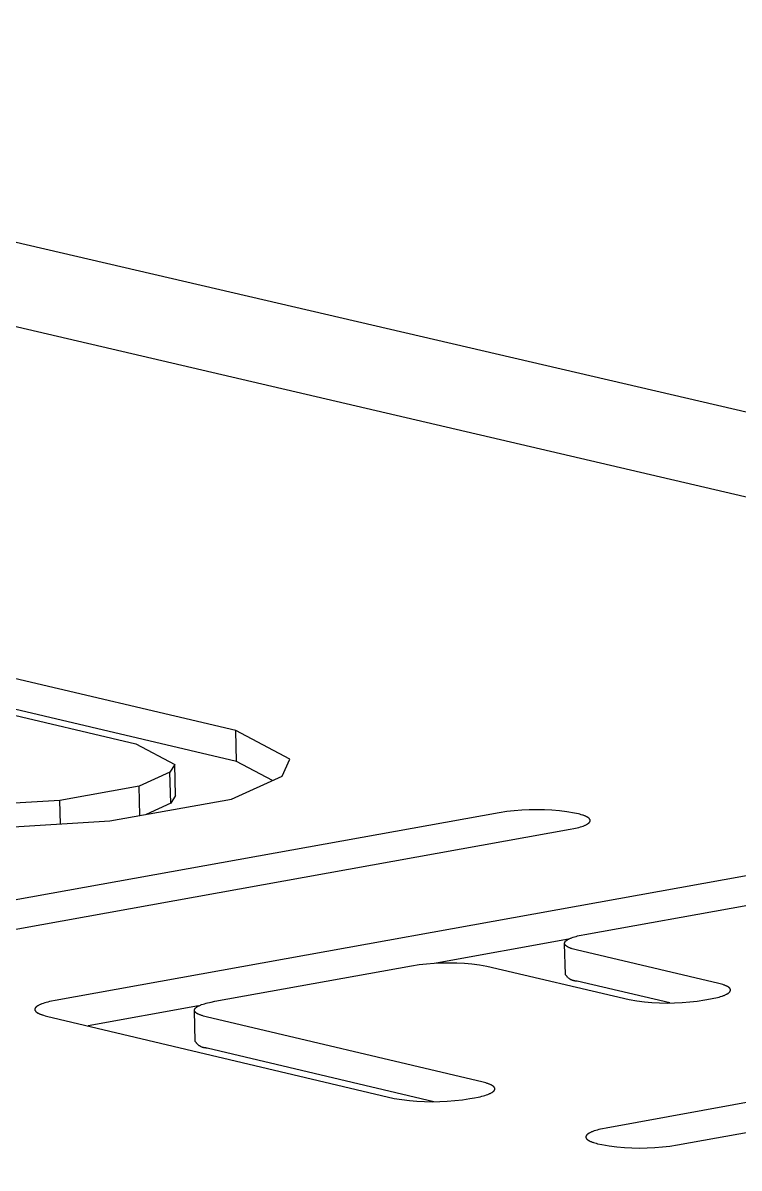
# Model space of a CAD drawing. Header units: millimetres. Extents: x 1422 to 6060, y -58 to 3182.
# Drawn here: x 2009.83 to 2026.8, y 1347.58 to 1374.73 of the extents above; entities that cross this region are included whole.
import ezdxf

# ---------------------------------------------------------------- set-up
doc = ezdxf.new("R2010")
doc.units = ezdxf.units.MM
doc.header["$MEASUREMENT"] = 0
doc.layers.add('Utwórz2D linie widoczne', color=7, linetype='Continuous', true_color=0x000000)

msp = doc.modelspace()

# ---------------------------------------------------------------- linework, layer by layer
at = {"layer": 'Utwórz2D linie widoczne'}
for p, q in [((1936.409, 1386.569), (2153.171, 1336.141)), ((1931.338, 1385.781), (2147.565, 1335.382)), ((2014.871, 1357.953), (2009.004, 1359.331)), ((2008.563, 1358.56), (2012.5, 1357.635)), ((2014.891, 1357.216), (2009.023, 1358.596)), ((2016.152, 1357.267), (2014.871, 1357.953)), ((2014.891, 1357.216), (2014.871, 1357.953)), ((2012.5, 1357.635), (2013.423, 1357.147)), ((2013.423, 1357.147), (2013.308, 1356.964)), ((2013.443, 1356.41), (2013.423, 1357.147)), ((2015.739, 1356.762), (2014.891, 1357.216)), ((2015.969, 1356.865), (2016.152, 1357.267)), ((2013.308, 1356.964), (2012.581, 1356.631)), ((2013.328, 1356.227), (2013.308, 1356.964)), ((2014.766, 1356.325), (2015.969, 1356.865)), ((2012.581, 1356.631), (2010.7, 1356.293)), ((2012.6, 1355.935), (2012.581, 1356.631)), ((2010.7, 1356.293), (2008.996, 1356.189)), ((2010.715, 1355.733), (2010.7, 1356.293)), ((2011.883, 1355.806), (2014.766, 1356.325)), ((2013.328, 1356.227), (2012.749, 1355.962)), ((2013.443, 1356.41), (2013.328, 1356.227)), ((2021.115, 1356.001), (2004.609, 1353.028)), ((2021.292, 1356.028), (2021.115, 1356.001)), ((2021.47, 1356.048), (2021.292, 1356.028)), ((2021.648, 1356.063), (2021.47, 1356.048)), ((2021.827, 1356.071), (2021.648, 1356.063)), ((2022.006, 1356.073), (2021.827, 1356.071)), ((2022.185, 1356.07), (2022.006, 1356.073)), ((2022.363, 1356.06), (2022.185, 1356.07)), ((2022.542, 1356.044), (2022.363, 1356.06)), ((2022.719, 1356.022), (2022.542, 1356.044)), ((2022.896, 1355.994), (2022.719, 1356.022)), ((2022.993, 1355.971), (2022.896, 1355.994)), ((2023.027, 1355.963), (2022.993, 1355.971)), ((2023.06, 1355.954), (2023.027, 1355.963)), ((2023.091, 1355.944), (2023.06, 1355.954)), ((2023.106, 1355.939), (2023.091, 1355.944)), ((2009.117, 1355.633), (2011.883, 1355.806)), ((2023.037, 1355.663), (2023.071, 1355.674)), ((2023.071, 1355.674), (2023.104, 1355.685)), ((2023.104, 1355.685), (2023.119, 1355.691)), ((2023.12, 1355.934), (2023.106, 1355.939)), ((2023.119, 1355.691), (2023.134, 1355.697)), ((2023.134, 1355.929), (2023.12, 1355.934)), ((2023.148, 1355.924), (2023.134, 1355.929)), ((2023.134, 1355.697), (2023.148, 1355.703)), ((2023.16, 1355.918), (2023.148, 1355.924)), ((2023.148, 1355.703), (2023.161, 1355.709)), ((2023.173, 1355.913), (2023.16, 1355.918)), ((2023.161, 1355.709), (2023.174, 1355.716)), ((2023.184, 1355.907), (2023.173, 1355.913)), ((2023.174, 1355.716), (2023.186, 1355.722)), ((2023.195, 1355.902), (2023.184, 1355.907)), ((2023.186, 1355.722), (2023.197, 1355.728)), ((2023.2, 1355.899), (2023.195, 1355.902)), ((2023.197, 1355.728), (2023.202, 1355.731)), ((2023.205, 1355.896), (2023.2, 1355.899)), ((2023.202, 1355.731), (2023.207, 1355.735)), ((2023.21, 1355.893), (2023.205, 1355.896)), ((2023.207, 1355.735), (2023.212, 1355.738)), ((2023.215, 1355.89), (2023.21, 1355.893)), ((2023.212, 1355.738), (2023.217, 1355.741)), ((2023.219, 1355.887), (2023.215, 1355.89)), ((2023.217, 1355.741), (2023.222, 1355.744)), ((2023.224, 1355.884), (2023.219, 1355.887)), ((2023.222, 1355.744), (2023.226, 1355.748)), ((2023.228, 1355.881), (2023.224, 1355.884)), ((2023.226, 1355.748), (2023.23, 1355.751)), ((2023.232, 1355.878), (2023.228, 1355.881)), ((2023.23, 1355.751), (2023.234, 1355.754)), ((2023.236, 1355.875), (2023.232, 1355.878)), ((2023.234, 1355.754), (2023.238, 1355.757)), ((2023.239, 1355.872), (2023.236, 1355.875)), ((2023.238, 1355.757), (2023.242, 1355.761)), ((2023.243, 1355.869), (2023.239, 1355.872)), ((2023.242, 1355.761), (2023.245, 1355.764)), ((2023.246, 1355.866), (2023.243, 1355.869)), ((2023.245, 1355.764), (2023.248, 1355.767)), ((2023.249, 1355.863), (2023.246, 1355.866)), ((2023.248, 1355.767), (2023.25, 1355.769)), ((2023.25, 1355.861), (2023.249, 1355.863)), ((2023.252, 1355.859), (2023.25, 1355.861)), ((2023.25, 1355.769), (2023.251, 1355.771)), ((2023.251, 1355.771), (2023.253, 1355.772)), ((2023.253, 1355.858), (2023.252, 1355.859)), ((2023.255, 1355.856), (2023.253, 1355.858)), ((2023.253, 1355.772), (2023.254, 1355.774)), ((2023.254, 1355.774), (2023.255, 1355.776)), ((2023.256, 1355.855), (2023.255, 1355.856)), ((2023.255, 1355.776), (2023.256, 1355.777)), ((2023.257, 1355.853), (2023.256, 1355.855)), ((2023.256, 1355.777), (2023.258, 1355.779)), ((2023.258, 1355.851), (2023.257, 1355.853)), ((2023.259, 1355.85), (2023.258, 1355.851)), ((2023.258, 1355.779), (2023.259, 1355.781)), ((2023.26, 1355.848), (2023.259, 1355.85)), ((2023.259, 1355.781), (2023.26, 1355.782)), ((2023.261, 1355.847), (2023.26, 1355.848)), ((2023.26, 1355.782), (2023.261, 1355.784)), ((2023.262, 1355.845), (2023.261, 1355.847)), ((2023.261, 1355.784), (2023.262, 1355.786)), ((2023.263, 1355.843), (2023.262, 1355.845)), ((2023.262, 1355.786), (2023.263, 1355.787)), ((2023.264, 1355.842), (2023.263, 1355.843)), ((2023.263, 1355.787), (2023.264, 1355.789)), ((2023.265, 1355.84), (2023.264, 1355.842)), ((2023.264, 1355.789), (2023.265, 1355.791)), ((2023.266, 1355.839), (2023.265, 1355.84)), ((2023.265, 1355.792), (2023.266, 1355.794)), ((2023.265, 1355.791), (2023.265, 1355.792)), ((2023.266, 1355.837), (2023.266, 1355.839)), ((2023.267, 1355.835), (2023.266, 1355.837)), ((2023.266, 1355.794), (2023.267, 1355.796)), ((2023.268, 1355.834), (2023.267, 1355.835)), ((2023.267, 1355.797), (2023.268, 1355.799)), ((2023.267, 1355.796), (2023.267, 1355.797)), ((2023.268, 1355.832), (2023.268, 1355.834)), ((2023.269, 1355.83), (2023.268, 1355.832)), ((2023.268, 1355.801), (2023.269, 1355.802)), ((2023.268, 1355.799), (2023.268, 1355.801)), ((2023.269, 1355.829), (2023.269, 1355.83)), ((2023.269, 1355.827), (2023.269, 1355.829)), ((2023.27, 1355.825), (2023.269, 1355.827)), ((2023.269, 1355.804), (2023.27, 1355.806)), ((2023.269, 1355.802), (2023.269, 1355.804)), ((2023.27, 1355.824), (2023.27, 1355.825)), ((2023.27, 1355.822), (2023.27, 1355.824)), ((2023.27, 1355.821), (2023.27, 1355.822)), ((2023.271, 1355.819), (2023.27, 1355.821)), ((2023.27, 1355.812), (2023.271, 1355.814)), ((2023.27, 1355.811), (2023.27, 1355.812)), ((2023.27, 1355.809), (2023.27, 1355.811)), ((2023.27, 1355.807), (2023.27, 1355.809)), ((2023.27, 1355.806), (2023.27, 1355.807)), ((2023.271, 1355.817), (2023.271, 1355.819)), ((2023.271, 1355.816), (2023.271, 1355.817)), ((2023.271, 1355.814), (2023.271, 1355.816)), ((2006.287, 1352.631), (2022.795, 1355.607)), ((2022.795, 1355.607), (2022.881, 1355.623)), ((2022.881, 1355.623), (2022.922, 1355.632)), ((2022.922, 1355.632), (2022.962, 1355.642)), ((2022.962, 1355.642), (2023, 1355.652)), ((2023, 1355.652), (2023.037, 1355.663)), ((2027.432, 1354.59), (2010.587, 1351.548)), ((2023.141, 1353.115), (2027.003, 1353.812)), ((2022.758, 1353.004), (2019.62, 1352.437)), ((2022.689, 1352.956), (2022.693, 1352.96)), ((2022.693, 1352.96), (2022.696, 1352.963)), ((2022.696, 1352.963), (2022.7, 1352.966)), ((2022.7, 1352.966), (2022.704, 1352.97)), ((2022.704, 1352.97), (2022.708, 1352.973)), ((2022.708, 1352.973), (2022.713, 1352.976)), ((2022.713, 1352.976), (2022.717, 1352.979)), ((2022.717, 1352.979), (2022.722, 1352.983)), ((2022.722, 1352.983), (2022.727, 1352.986)), ((2022.727, 1352.986), (2022.732, 1352.989)), ((2022.732, 1352.989), (2022.738, 1352.992)), ((2022.738, 1352.992), (2022.749, 1352.999)), ((2022.749, 1352.999), (2022.761, 1353.005)), ((2022.761, 1353.005), (2022.774, 1353.011)), ((2022.774, 1353.011), (2022.787, 1353.017)), ((2022.787, 1353.017), (2022.801, 1353.024)), ((2022.801, 1353.024), (2022.816, 1353.029)), ((2022.816, 1353.029), (2022.831, 1353.035)), ((2022.831, 1353.035), (2022.864, 1353.047)), ((2022.864, 1353.047), (2022.898, 1353.058)), ((2022.898, 1353.058), (2022.935, 1353.069)), ((2022.935, 1353.069), (2022.973, 1353.079)), ((2022.973, 1353.079), (2023.013, 1353.088)), ((2023.013, 1353.088), (2023.055, 1353.098)), ((2023.055, 1353.098), (2023.141, 1353.115)), ((2022.664, 1352.913), (2022.665, 1352.914)), ((2022.664, 1352.911), (2022.664, 1352.913)), ((2022.664, 1352.909), (2022.664, 1352.911)), ((2022.664, 1352.908), (2022.664, 1352.909)), ((2022.664, 1352.906), (2022.664, 1352.908)), ((2022.664, 1352.904), (2022.664, 1352.906)), ((2022.664, 1352.903), (2022.664, 1352.904)), ((2022.664, 1352.901), (2022.664, 1352.903)), ((2022.664, 1352.899), (2022.664, 1352.901)), ((2022.664, 1352.898), (2022.664, 1352.899)), ((2022.664, 1352.896), (2022.664, 1352.898)), ((2022.665, 1352.895), (2022.664, 1352.896)), ((2022.683, 1352.166), (2022.664, 1352.893)), ((2022.665, 1352.918), (2022.666, 1352.92)), ((2022.665, 1352.916), (2022.665, 1352.918)), ((2022.665, 1352.914), (2022.665, 1352.916)), ((2022.665, 1352.893), (2022.665, 1352.895)), ((2022.665, 1352.891), (2022.665, 1352.893)), ((2022.666, 1352.89), (2022.665, 1352.891)), ((2022.666, 1352.921), (2022.667, 1352.923)), ((2022.666, 1352.92), (2022.666, 1352.921)), ((2022.666, 1352.888), (2022.666, 1352.89)), ((2022.667, 1352.886), (2022.666, 1352.888)), ((2022.667, 1352.923), (2022.668, 1352.925)), ((2022.667, 1352.885), (2022.667, 1352.886)), ((2022.668, 1352.883), (2022.667, 1352.885)), ((2022.668, 1352.926), (2022.669, 1352.928)), ((2022.668, 1352.925), (2022.668, 1352.926)), ((2022.669, 1352.881), (2022.668, 1352.883)), ((2022.669, 1352.928), (2022.67, 1352.93)), ((2022.669, 1352.88), (2022.669, 1352.881)), ((2022.67, 1352.878), (2022.669, 1352.88)), ((2022.67, 1352.93), (2022.671, 1352.931)), ((2022.671, 1352.876), (2022.67, 1352.878)), ((2022.671, 1352.933), (2022.672, 1352.935)), ((2022.671, 1352.931), (2022.671, 1352.933)), ((2022.672, 1352.875), (2022.671, 1352.876)), ((2022.672, 1352.935), (2022.673, 1352.936)), ((2022.673, 1352.873), (2022.672, 1352.875)), ((2022.673, 1352.936), (2022.674, 1352.938)), ((2022.674, 1352.872), (2022.673, 1352.873)), ((2022.674, 1352.938), (2022.676, 1352.94)), ((2022.675, 1352.87), (2022.674, 1352.872)), ((2022.676, 1352.868), (2022.675, 1352.87)), ((2022.676, 1352.94), (2022.677, 1352.941)), ((2022.677, 1352.867), (2022.676, 1352.868)), ((2022.677, 1352.941), (2022.678, 1352.943)), ((2022.678, 1352.865), (2022.677, 1352.867)), ((2022.678, 1352.943), (2022.679, 1352.945)), ((2022.68, 1352.864), (2022.678, 1352.865)), ((2022.679, 1352.945), (2022.68, 1352.946)), ((2022.68, 1352.946), (2022.682, 1352.948)), ((2022.681, 1352.862), (2022.68, 1352.864)), ((2022.682, 1352.86), (2022.681, 1352.862)), ((2022.682, 1352.948), (2022.683, 1352.95)), ((2022.684, 1352.859), (2022.682, 1352.86)), ((2022.683, 1352.95), (2022.685, 1352.951)), ((2022.685, 1352.857), (2022.684, 1352.859)), ((2022.685, 1352.951), (2022.686, 1352.953)), ((2022.688, 1352.854), (2022.685, 1352.857)), ((2022.686, 1352.953), (2022.689, 1352.956)), ((2022.692, 1352.851), (2022.688, 1352.854)), ((2022.695, 1352.848), (2022.692, 1352.851)), ((2022.699, 1352.845), (2022.695, 1352.848)), ((2022.702, 1352.842), (2022.699, 1352.845)), ((2022.706, 1352.839), (2022.702, 1352.842)), ((2022.711, 1352.836), (2022.706, 1352.839)), ((2022.715, 1352.833), (2022.711, 1352.836)), ((2022.72, 1352.83), (2022.715, 1352.833)), ((2022.724, 1352.827), (2022.72, 1352.83)), ((2022.729, 1352.824), (2022.724, 1352.827)), ((2022.734, 1352.821), (2022.729, 1352.824)), ((2022.739, 1352.818), (2022.734, 1352.821)), ((2022.75, 1352.812), (2022.739, 1352.818)), ((2022.762, 1352.806), (2022.75, 1352.812)), ((2022.774, 1352.801), (2022.762, 1352.806)), ((2022.787, 1352.796), (2022.774, 1352.801)), ((2022.8, 1352.79), (2022.787, 1352.796)), ((2022.814, 1352.785), (2022.8, 1352.79)), ((2022.829, 1352.78), (2022.814, 1352.785)), ((2022.844, 1352.775), (2022.829, 1352.78)), ((2022.875, 1352.766), (2022.844, 1352.775)), ((2022.908, 1352.757), (2022.875, 1352.766)), ((2022.942, 1352.748), (2022.908, 1352.757)), ((2026.317, 1351.953), (2022.942, 1352.748)), ((2019.214, 1352.399), (2019.392, 1352.42)), ((2019.392, 1352.42), (2019.571, 1352.435)), ((2019.571, 1352.435), (2019.751, 1352.443)), ((2019.751, 1352.443), (2019.93, 1352.445)), ((2019.93, 1352.445), (2020.11, 1352.441)), ((2020.11, 1352.441), (2020.289, 1352.431)), ((2020.289, 1352.431), (2020.468, 1352.415)), ((2020.468, 1352.415), (2020.646, 1352.393)), ((2014.372, 1351.53), (2019.036, 1352.373)), ((2019.036, 1352.373), (2019.214, 1352.399)), ((2020.646, 1352.393), (2020.824, 1352.365)), ((2020.824, 1352.365), (2024.198, 1351.569)), ((2022.689, 1352.157), (2022.683, 1352.166)), ((2022.694, 1352.148), (2022.689, 1352.157)), ((2022.701, 1352.139), (2022.694, 1352.148)), ((2022.707, 1352.131), (2022.701, 1352.139)), ((2022.714, 1352.122), (2022.707, 1352.131)), ((2022.721, 1352.114), (2022.714, 1352.122)), ((2022.728, 1352.106), (2022.721, 1352.114)), ((2022.736, 1352.098), (2022.728, 1352.106)), ((2022.744, 1352.091), (2022.736, 1352.098)), ((2022.752, 1352.084), (2022.744, 1352.091)), ((2022.76, 1352.077), (2022.752, 1352.084)), ((2022.769, 1352.07), (2022.76, 1352.077)), ((2022.778, 1352.064), (2022.769, 1352.07)), ((2022.787, 1352.058), (2022.778, 1352.064)), ((2022.796, 1352.052), (2022.787, 1352.058)), ((2022.805, 1352.047), (2022.796, 1352.052)), ((2022.815, 1352.042), (2022.805, 1352.047)), ((2022.825, 1352.037), (2022.815, 1352.042)), ((2022.835, 1352.033), (2022.825, 1352.037)), ((2022.845, 1352.029), (2022.835, 1352.033)), ((2022.855, 1352.025), (2022.845, 1352.029)), ((2022.865, 1352.022), (2022.855, 1352.025)), ((2022.876, 1352.019), (2022.865, 1352.022)), ((2022.886, 1352.016), (2022.876, 1352.019)), ((2022.897, 1352.014), (2022.886, 1352.016)), ((2022.907, 1352.012), (2022.897, 1352.014)), ((2022.918, 1352.011), (2022.907, 1352.012)), ((2022.929, 1352.009), (2022.918, 1352.011)), ((2022.94, 1352.009), (2022.929, 1352.009)), ((2022.951, 1352.008), (2022.94, 1352.009)), ((2022.961, 1352.008), (2022.951, 1352.008)), ((2025.16, 1351.49), (2022.961, 1352.008)), ((2026.351, 1351.944), (2026.317, 1351.953)), ((2026.384, 1351.935), (2026.351, 1351.944)), ((2026.416, 1351.926), (2026.384, 1351.935)), ((2026.431, 1351.921), (2026.416, 1351.926)), ((2026.445, 1351.916), (2026.431, 1351.921)), ((2026.459, 1351.91), (2026.445, 1351.916)), ((2026.472, 1351.905), (2026.459, 1351.91)), ((2026.485, 1351.9), (2026.472, 1351.905)), ((2026.497, 1351.894), (2026.485, 1351.9)), ((2026.509, 1351.889), (2026.497, 1351.894)), ((2026.52, 1351.883), (2026.509, 1351.889)), ((2026.525, 1351.88), (2026.52, 1351.883)), ((2026.53, 1351.877), (2026.525, 1351.88)), ((2026.535, 1351.874), (2026.53, 1351.877)), ((2026.54, 1351.871), (2026.535, 1351.874)), ((2026.545, 1351.868), (2026.54, 1351.871)), ((2026.119, 1351.585), (2026.205, 1351.602)), ((2026.205, 1351.602), (2026.247, 1351.612)), ((2026.247, 1351.612), (2026.287, 1351.621)), ((2026.287, 1351.621), (2026.325, 1351.631)), ((2026.325, 1351.631), (2026.362, 1351.642)), ((2026.362, 1351.642), (2026.396, 1351.653)), ((2026.396, 1351.653), (2026.429, 1351.665)), ((2026.429, 1351.665), (2026.444, 1351.671)), ((2026.444, 1351.671), (2026.459, 1351.677)), ((2026.459, 1351.677), (2026.473, 1351.683)), ((2026.473, 1351.683), (2026.487, 1351.689)), ((2026.487, 1351.689), (2026.499, 1351.695)), ((2026.499, 1351.695), (2026.511, 1351.702)), ((2026.511, 1351.702), (2026.523, 1351.708)), ((2026.523, 1351.708), (2026.528, 1351.711)), ((2026.528, 1351.711), (2026.533, 1351.714)), ((2026.533, 1351.714), (2026.538, 1351.718)), ((2026.538, 1351.718), (2026.543, 1351.721)), ((2026.543, 1351.721), (2026.547, 1351.724)), ((2026.549, 1351.865), (2026.545, 1351.868)), ((2026.547, 1351.724), (2026.552, 1351.727)), ((2026.553, 1351.862), (2026.549, 1351.865)), ((2026.552, 1351.727), (2026.556, 1351.731)), ((2026.557, 1351.859), (2026.553, 1351.862)), ((2026.556, 1351.731), (2026.56, 1351.734)), ((2026.561, 1351.856), (2026.557, 1351.859)), ((2026.56, 1351.734), (2026.564, 1351.737)), ((2026.565, 1351.853), (2026.561, 1351.856)), ((2026.564, 1351.737), (2026.567, 1351.741)), ((2026.568, 1351.85), (2026.565, 1351.853)), ((2026.567, 1351.741), (2026.571, 1351.744)), ((2026.571, 1351.847), (2026.568, 1351.85)), ((2026.574, 1351.843), (2026.571, 1351.847)), ((2026.571, 1351.744), (2026.574, 1351.747)), ((2026.576, 1351.842), (2026.574, 1351.843)), ((2026.574, 1351.747), (2026.575, 1351.749)), ((2026.575, 1351.749), (2026.577, 1351.751)), ((2026.577, 1351.84), (2026.576, 1351.842)), ((2026.579, 1351.839), (2026.577, 1351.84)), ((2026.577, 1351.751), (2026.578, 1351.752)), ((2026.578, 1351.752), (2026.58, 1351.754)), ((2026.58, 1351.837), (2026.579, 1351.839)), ((2026.581, 1351.835), (2026.58, 1351.837)), ((2026.58, 1351.754), (2026.581, 1351.756)), ((2026.582, 1351.834), (2026.581, 1351.835)), ((2026.581, 1351.756), (2026.582, 1351.757)), ((2026.584, 1351.832), (2026.582, 1351.834)), ((2026.582, 1351.757), (2026.583, 1351.759)), ((2026.583, 1351.759), (2026.584, 1351.761)), ((2026.585, 1351.831), (2026.584, 1351.832)), ((2026.584, 1351.761), (2026.586, 1351.762)), ((2026.586, 1351.829), (2026.585, 1351.831)), ((2026.587, 1351.827), (2026.586, 1351.829)), ((2026.586, 1351.762), (2026.587, 1351.764)), ((2026.588, 1351.826), (2026.587, 1351.827)), ((2026.587, 1351.764), (2026.588, 1351.766)), ((2026.589, 1351.824), (2026.588, 1351.826)), ((2026.588, 1351.766), (2026.589, 1351.768)), ((2026.59, 1351.822), (2026.589, 1351.824)), ((2026.589, 1351.769), (2026.59, 1351.771)), ((2026.589, 1351.768), (2026.589, 1351.769)), ((2026.59, 1351.821), (2026.59, 1351.822)), ((2026.591, 1351.819), (2026.59, 1351.821)), ((2026.59, 1351.771), (2026.591, 1351.773)), ((2026.592, 1351.818), (2026.591, 1351.819)), ((2026.591, 1351.773), (2026.592, 1351.774)), ((2026.592, 1351.816), (2026.592, 1351.818)), ((2026.593, 1351.814), (2026.592, 1351.816)), ((2026.592, 1351.776), (2026.593, 1351.778)), ((2026.592, 1351.774), (2026.592, 1351.776)), ((2026.594, 1351.813), (2026.593, 1351.814)), ((2026.593, 1351.778), (2026.594, 1351.779)), ((2026.594, 1351.811), (2026.594, 1351.813)), ((2026.595, 1351.809), (2026.594, 1351.811)), ((2026.594, 1351.781), (2026.595, 1351.783)), ((2026.594, 1351.779), (2026.594, 1351.781)), ((2026.595, 1351.808), (2026.595, 1351.809)), ((2026.595, 1351.806), (2026.595, 1351.808)), ((2026.596, 1351.804), (2026.595, 1351.806)), ((2026.595, 1351.786), (2026.596, 1351.788)), ((2026.595, 1351.784), (2026.595, 1351.786)), ((2026.595, 1351.783), (2026.595, 1351.784)), ((2026.596, 1351.803), (2026.596, 1351.804)), ((2026.596, 1351.801), (2026.596, 1351.803)), ((2026.596, 1351.799), (2026.596, 1351.801)), ((2026.596, 1351.798), (2026.596, 1351.799)), ((2026.596, 1351.796), (2026.596, 1351.798)), ((2026.596, 1351.794), (2026.596, 1351.796)), ((2026.596, 1351.793), (2026.596, 1351.794)), ((2026.596, 1351.791), (2026.596, 1351.793)), ((2026.596, 1351.789), (2026.596, 1351.791)), ((2026.596, 1351.788), (2026.596, 1351.789)), ((2010.108, 1351.346), (2010.107, 1351.344)), ((2010.107, 1351.344), (2010.107, 1351.343)), ((2010.107, 1351.343), (2010.107, 1351.341)), ((2010.107, 1351.341), (2010.107, 1351.339)), ((2010.107, 1351.339), (2010.107, 1351.338)), ((2010.107, 1351.338), (2010.107, 1351.336)), ((2010.107, 1351.336), (2010.107, 1351.334)), ((2010.107, 1351.334), (2010.107, 1351.333)), ((2010.107, 1351.333), (2010.107, 1351.331)), ((2010.107, 1351.331), (2010.107, 1351.329)), ((2010.107, 1351.329), (2010.108, 1351.328)), ((2010.109, 1351.351), (2010.108, 1351.349)), ((2010.108, 1351.349), (2010.108, 1351.348)), ((2010.108, 1351.348), (2010.108, 1351.346)), ((2010.11, 1351.354), (2010.109, 1351.353)), ((2010.109, 1351.353), (2010.109, 1351.351)), ((2010.111, 1351.358), (2010.11, 1351.356)), ((2010.11, 1351.356), (2010.11, 1351.354)), ((2010.112, 1351.359), (2010.111, 1351.358)), ((2010.113, 1351.363), (2010.112, 1351.361)), ((2010.112, 1351.361), (2010.112, 1351.359)), ((2010.114, 1351.364), (2010.113, 1351.363)), ((2010.115, 1351.366), (2010.114, 1351.364)), ((2010.116, 1351.368), (2010.115, 1351.366)), ((2010.117, 1351.37), (2010.116, 1351.368)), ((2010.118, 1351.371), (2010.117, 1351.37)), ((2010.119, 1351.373), (2010.118, 1351.371)), ((2010.12, 1351.375), (2010.119, 1351.373)), ((2010.121, 1351.376), (2010.12, 1351.375)), ((2010.123, 1351.378), (2010.121, 1351.376)), ((2010.124, 1351.38), (2010.123, 1351.378)), ((2010.125, 1351.381), (2010.124, 1351.38)), ((2010.127, 1351.383), (2010.125, 1351.381)), ((2010.128, 1351.385), (2010.127, 1351.383)), ((2010.13, 1351.386), (2010.128, 1351.385)), ((2010.133, 1351.39), (2010.13, 1351.386)), ((2010.136, 1351.393), (2010.133, 1351.39)), ((2010.14, 1351.396), (2010.136, 1351.393)), ((2010.144, 1351.4), (2010.14, 1351.396)), ((2010.148, 1351.403), (2010.144, 1351.4)), ((2010.152, 1351.406), (2010.148, 1351.403)), ((2010.157, 1351.41), (2010.152, 1351.406)), ((2010.161, 1351.413), (2010.157, 1351.41)), ((2010.166, 1351.416), (2010.161, 1351.413)), ((2010.171, 1351.419), (2010.166, 1351.416)), ((2010.176, 1351.423), (2010.171, 1351.419)), ((2010.182, 1351.426), (2010.176, 1351.423)), ((2010.193, 1351.432), (2010.182, 1351.426)), ((2010.205, 1351.438), (2010.193, 1351.432)), ((2010.218, 1351.445), (2010.205, 1351.438)), ((2010.232, 1351.451), (2010.218, 1351.445)), ((2010.246, 1351.457), (2010.232, 1351.451)), ((2010.261, 1351.463), (2010.246, 1351.457)), ((2010.276, 1351.469), (2010.261, 1351.463)), ((2010.309, 1351.48), (2010.276, 1351.469)), ((2010.344, 1351.492), (2010.309, 1351.48)), ((2010.38, 1351.502), (2010.344, 1351.492)), ((2010.419, 1351.512), (2010.38, 1351.502)), ((2010.459, 1351.522), (2010.419, 1351.512)), ((2010.501, 1351.531), (2010.459, 1351.522)), ((2010.587, 1351.548), (2010.501, 1351.531)), ((2013.988, 1351.419), (2011.374, 1350.946)), ((2013.893, 1351.328), (2013.894, 1351.329)), ((2013.894, 1351.333), (2013.895, 1351.334)), ((2013.894, 1351.331), (2013.894, 1351.333)), ((2013.894, 1351.329), (2013.894, 1351.331)), ((2013.895, 1351.336), (2013.896, 1351.338)), ((2013.895, 1351.334), (2013.895, 1351.336)), ((2013.896, 1351.338), (2013.897, 1351.339)), ((2013.897, 1351.341), (2013.898, 1351.343)), ((2013.897, 1351.339), (2013.897, 1351.341)), ((2013.898, 1351.343), (2013.899, 1351.344)), ((2013.899, 1351.344), (2013.9, 1351.346)), ((2013.9, 1351.348), (2013.901, 1351.349)), ((2013.9, 1351.346), (2013.9, 1351.348)), ((2013.901, 1351.349), (2013.902, 1351.351)), ((2013.902, 1351.351), (2013.903, 1351.353)), ((2013.903, 1351.353), (2013.905, 1351.355)), ((2013.905, 1351.355), (2013.906, 1351.356)), ((2013.906, 1351.356), (2013.907, 1351.358)), ((2013.907, 1351.358), (2013.908, 1351.36)), ((2013.908, 1351.36), (2013.91, 1351.361)), ((2013.91, 1351.361), (2013.911, 1351.363)), ((2013.911, 1351.363), (2013.912, 1351.365)), ((2013.912, 1351.365), (2013.914, 1351.366)), ((2013.914, 1351.366), (2013.915, 1351.368)), ((2013.915, 1351.368), (2013.919, 1351.371)), ((2013.919, 1351.371), (2013.922, 1351.375)), ((2013.922, 1351.375), (2013.926, 1351.378)), ((2013.926, 1351.378), (2013.929, 1351.381)), ((2013.929, 1351.381), (2013.933, 1351.385)), ((2013.933, 1351.385), (2013.938, 1351.388)), ((2013.938, 1351.388), (2013.942, 1351.391)), ((2013.942, 1351.391), (2013.947, 1351.394)), ((2013.947, 1351.394), (2013.952, 1351.398)), ((2013.952, 1351.398), (2013.957, 1351.401)), ((2013.957, 1351.401), (2013.962, 1351.404)), ((2013.962, 1351.404), (2013.967, 1351.407)), ((2013.967, 1351.407), (2013.979, 1351.414)), ((2013.979, 1351.414), (2013.991, 1351.42)), ((2013.991, 1351.42), (2014.003, 1351.426)), ((2014.003, 1351.426), (2014.017, 1351.433)), ((2014.017, 1351.433), (2014.031, 1351.439)), ((2014.031, 1351.439), (2014.046, 1351.445)), ((2014.046, 1351.445), (2014.061, 1351.451)), ((2014.061, 1351.451), (2014.094, 1351.462)), ((2014.094, 1351.462), (2014.129, 1351.473)), ((2014.129, 1351.473), (2014.166, 1351.484)), ((2014.166, 1351.484), (2014.204, 1351.494)), ((2014.204, 1351.494), (2014.244, 1351.504)), ((2014.244, 1351.504), (2014.286, 1351.513)), ((2014.286, 1351.513), (2014.372, 1351.53)), ((2040.346, 1351.555), (2023.646, 1348.524)), ((2024.198, 1351.569), (2024.376, 1351.541)), ((2024.376, 1351.541), (2024.554, 1351.519)), ((2024.554, 1351.519), (2024.733, 1351.503)), ((2024.733, 1351.503), (2024.912, 1351.493)), ((2024.912, 1351.493), (2025.092, 1351.489)), ((2025.092, 1351.489), (2025.272, 1351.491)), ((2025.272, 1351.491), (2025.451, 1351.5)), ((2025.451, 1351.5), (2025.631, 1351.514)), ((2025.631, 1351.514), (2025.809, 1351.535)), ((2025.809, 1351.535), (2025.987, 1351.561)), ((2025.987, 1351.561), (2026.119, 1351.585)), ((2010.108, 1351.328), (2010.108, 1351.326)), ((2010.108, 1351.326), (2010.108, 1351.324)), ((2010.108, 1351.324), (2010.109, 1351.323)), ((2010.109, 1351.323), (2010.109, 1351.321)), ((2010.109, 1351.321), (2010.11, 1351.319)), ((2010.11, 1351.319), (2010.11, 1351.318)), ((2010.11, 1351.318), (2010.111, 1351.316)), ((2010.111, 1351.316), (2010.112, 1351.314)), ((2010.112, 1351.314), (2010.112, 1351.313)), ((2010.112, 1351.313), (2010.113, 1351.311)), ((2010.113, 1351.311), (2010.114, 1351.31)), ((2010.114, 1351.31), (2010.115, 1351.308)), ((2010.115, 1351.308), (2010.116, 1351.306)), ((2010.116, 1351.306), (2010.117, 1351.305)), ((2010.117, 1351.305), (2010.118, 1351.303)), ((2010.118, 1351.303), (2010.119, 1351.301)), ((2010.119, 1351.301), (2010.12, 1351.3)), ((2010.12, 1351.3), (2010.121, 1351.298)), ((2010.121, 1351.298), (2010.122, 1351.297)), ((2010.122, 1351.297), (2010.124, 1351.295)), ((2010.124, 1351.295), (2010.125, 1351.293)), ((2010.125, 1351.293), (2010.126, 1351.292)), ((2010.126, 1351.292), (2010.128, 1351.29)), ((2010.128, 1351.29), (2010.129, 1351.289)), ((2010.129, 1351.289), (2010.131, 1351.287)), ((2010.131, 1351.287), (2010.134, 1351.284)), ((2010.134, 1351.284), (2010.137, 1351.281)), ((2010.137, 1351.281), (2010.141, 1351.278)), ((2010.141, 1351.278), (2010.145, 1351.275)), ((2010.145, 1351.275), (2010.149, 1351.272)), ((2010.149, 1351.272), (2010.153, 1351.269)), ((2010.153, 1351.269), (2010.157, 1351.265)), ((2010.157, 1351.265), (2010.162, 1351.262)), ((2010.162, 1351.262), (2010.166, 1351.26)), ((2010.166, 1351.26), (2010.171, 1351.257)), ((2010.171, 1351.257), (2010.176, 1351.254)), ((2010.176, 1351.254), (2010.182, 1351.251)), ((2010.182, 1351.251), (2010.192, 1351.245)), ((2010.192, 1351.245), (2010.204, 1351.239)), ((2010.204, 1351.239), (2010.216, 1351.234)), ((2010.216, 1351.234), (2010.229, 1351.228)), ((2010.229, 1351.228), (2010.242, 1351.223)), ((2010.242, 1351.223), (2010.256, 1351.218)), ((2010.256, 1351.218), (2010.27, 1351.213)), ((2010.27, 1351.213), (2010.285, 1351.208)), ((2010.285, 1351.208), (2010.316, 1351.198)), ((2010.316, 1351.198), (2010.349, 1351.189)), ((2010.349, 1351.189), (2010.384, 1351.181)), ((2010.384, 1351.181), (2018.628, 1349.229)), ((2013.892, 1351.321), (2013.893, 1351.323)), ((2013.892, 1351.319), (2013.892, 1351.321)), ((2013.892, 1351.318), (2013.892, 1351.319)), ((2013.893, 1351.316), (2013.892, 1351.318)), ((2013.893, 1351.326), (2013.893, 1351.328)), ((2013.893, 1351.324), (2013.893, 1351.326)), ((2013.893, 1351.323), (2013.893, 1351.324)), ((2013.893, 1351.314), (2013.893, 1351.316)), ((2013.893, 1351.313), (2013.893, 1351.314)), ((2013.893, 1351.311), (2013.893, 1351.313)), ((2013.893, 1351.309), (2013.893, 1351.311)), ((2013.894, 1351.308), (2013.893, 1351.309)), ((2013.912, 1350.58), (2013.893, 1351.308)), ((2013.894, 1351.306), (2013.894, 1351.308)), ((2013.894, 1351.304), (2013.894, 1351.306)), ((2013.895, 1351.303), (2013.894, 1351.304)), ((2013.895, 1351.301), (2013.895, 1351.303)), ((2013.896, 1351.299), (2013.895, 1351.301)), ((2013.897, 1351.298), (2013.896, 1351.299)), ((2013.897, 1351.296), (2013.897, 1351.298)), ((2013.898, 1351.294), (2013.897, 1351.296)), ((2013.899, 1351.293), (2013.898, 1351.294)), ((2013.9, 1351.291), (2013.899, 1351.293)), ((2013.901, 1351.29), (2013.9, 1351.291)), ((2013.902, 1351.288), (2013.901, 1351.29)), ((2013.902, 1351.286), (2013.902, 1351.288)), ((2013.904, 1351.285), (2013.902, 1351.286)), ((2013.905, 1351.283), (2013.904, 1351.285)), ((2013.906, 1351.281), (2013.905, 1351.283)), ((2013.907, 1351.28), (2013.906, 1351.281)), ((2013.908, 1351.278), (2013.907, 1351.28)), ((2013.91, 1351.277), (2013.908, 1351.278)), ((2013.911, 1351.275), (2013.91, 1351.277)), ((2013.912, 1351.273), (2013.911, 1351.275)), ((2013.914, 1351.272), (2013.912, 1351.273)), ((2013.917, 1351.269), (2013.914, 1351.272)), ((2013.92, 1351.266), (2013.917, 1351.269)), ((2013.923, 1351.262), (2013.92, 1351.266)), ((2013.927, 1351.259), (2013.923, 1351.262)), ((2013.931, 1351.256), (2013.927, 1351.259)), ((2013.935, 1351.253), (2013.931, 1351.256)), ((2013.939, 1351.25), (2013.935, 1351.253)), ((2013.943, 1351.247), (2013.939, 1351.25)), ((2013.948, 1351.244), (2013.943, 1351.247)), ((2013.952, 1351.241), (2013.948, 1351.244)), ((2013.957, 1351.238), (2013.952, 1351.241)), ((2013.962, 1351.235), (2013.957, 1351.238)), ((2013.968, 1351.232), (2013.962, 1351.235)), ((2013.979, 1351.227), (2013.968, 1351.232)), ((2013.99, 1351.221), (2013.979, 1351.227)), ((2014.002, 1351.215), (2013.99, 1351.221)), ((2014.015, 1351.21), (2014.002, 1351.215)), ((2014.028, 1351.205), (2014.015, 1351.21)), ((2014.042, 1351.2), (2014.028, 1351.205)), ((2014.057, 1351.194), (2014.042, 1351.2)), ((2014.072, 1351.19), (2014.057, 1351.194)), ((2014.103, 1351.18), (2014.072, 1351.19)), ((2014.136, 1351.171), (2014.103, 1351.18)), ((2014.17, 1351.162), (2014.136, 1351.171)), ((2020.732, 1349.611), (2014.17, 1351.162)), ((2013.918, 1350.571), (2013.912, 1350.58)), ((2013.924, 1350.562), (2013.918, 1350.571)), ((2013.93, 1350.553), (2013.924, 1350.562)), ((2013.936, 1350.544), (2013.93, 1350.553)), ((2013.943, 1350.536), (2013.936, 1350.544)), ((2013.95, 1350.527), (2013.943, 1350.536)), ((2013.957, 1350.519), (2013.95, 1350.527)), ((2013.965, 1350.512), (2013.957, 1350.519)), ((2013.973, 1350.504), (2013.965, 1350.512)), ((2013.981, 1350.497), (2013.973, 1350.504)), ((2013.989, 1350.49), (2013.981, 1350.497)), ((2013.998, 1350.484), (2013.989, 1350.49)), ((2014.006, 1350.477), (2013.998, 1350.484)), ((2014.015, 1350.471), (2014.006, 1350.477)), ((2014.025, 1350.466), (2014.015, 1350.471)), ((2014.034, 1350.46), (2014.025, 1350.466)), ((2014.044, 1350.455), (2014.034, 1350.46)), ((2014.053, 1350.45), (2014.044, 1350.455)), ((2014.063, 1350.446), (2014.053, 1350.45)), ((2014.073, 1350.442), (2014.063, 1350.446)), ((2014.083, 1350.438), (2014.073, 1350.442)), ((2014.094, 1350.435), (2014.083, 1350.438)), ((2014.104, 1350.432), (2014.094, 1350.435)), ((2014.115, 1350.429), (2014.104, 1350.432)), ((2014.125, 1350.427), (2014.115, 1350.429)), ((2014.136, 1350.425), (2014.125, 1350.427)), ((2014.147, 1350.424), (2014.136, 1350.425)), ((2014.157, 1350.423), (2014.147, 1350.424)), ((2014.168, 1350.422), (2014.157, 1350.423)), ((2014.179, 1350.422), (2014.168, 1350.422)), ((2014.19, 1350.422), (2014.179, 1350.422)), ((2019.566, 1349.149), (2014.19, 1350.422)), ((2020.766, 1349.602), (2020.732, 1349.611)), ((2020.799, 1349.593), (2020.766, 1349.602)), ((2020.831, 1349.583), (2020.799, 1349.593)), ((2020.846, 1349.578), (2020.831, 1349.583)), ((2020.86, 1349.573), (2020.846, 1349.578)), ((2020.874, 1349.568), (2020.86, 1349.573)), ((2020.887, 1349.563), (2020.874, 1349.568)), ((2020.9, 1349.557), (2020.887, 1349.563)), ((2020.912, 1349.552), (2020.9, 1349.557)), ((2020.924, 1349.546), (2020.912, 1349.552)), ((2020.935, 1349.54), (2020.924, 1349.546)), ((2020.94, 1349.538), (2020.935, 1349.54)), ((2020.945, 1349.535), (2020.94, 1349.538)), ((2020.95, 1349.532), (2020.945, 1349.535)), ((2020.955, 1349.529), (2020.95, 1349.532)), ((2020.959, 1349.526), (2020.955, 1349.529)), ((2020.964, 1349.523), (2020.959, 1349.526)), ((2020.968, 1349.52), (2020.964, 1349.523)), ((2020.972, 1349.516), (2020.968, 1349.52)), ((2020.976, 1349.513), (2020.972, 1349.516)), ((2020.979, 1349.51), (2020.976, 1349.513)), ((2020.983, 1349.507), (2020.979, 1349.51)), ((2020.986, 1349.504), (2020.983, 1349.507)), ((2020.989, 1349.501), (2020.986, 1349.504)), ((2020.991, 1349.499), (2020.989, 1349.501)), ((2020.992, 1349.498), (2020.991, 1349.499)), ((2020.993, 1349.496), (2020.992, 1349.498)), ((2020.995, 1349.494), (2020.993, 1349.496)), ((2020.996, 1349.493), (2020.995, 1349.494)), ((2020.997, 1349.491), (2020.996, 1349.493)), ((2020.998, 1349.49), (2020.997, 1349.491)), ((2020.999, 1349.488), (2020.998, 1349.49)), ((2021.001, 1349.486), (2020.999, 1349.488)), ((2021.002, 1349.485), (2021.001, 1349.486)), ((2021.002, 1349.483), (2021.002, 1349.485)), ((2021.003, 1349.481), (2021.002, 1349.483)), ((2021.004, 1349.48), (2021.003, 1349.481)), ((2021.005, 1349.478), (2021.004, 1349.48)), ((2021.004, 1349.426), (2021.005, 1349.428)), ((2021.006, 1349.477), (2021.005, 1349.478)), ((2021.005, 1349.43), (2021.006, 1349.431)), ((2021.005, 1349.428), (2021.005, 1349.43)), ((2021.006, 1349.475), (2021.006, 1349.477)), ((2021.007, 1349.473), (2021.006, 1349.475)), ((2021.006, 1349.431), (2021.007, 1349.433)), ((2021.008, 1349.472), (2021.007, 1349.473)), ((2021.007, 1349.435), (2021.008, 1349.436)), ((2021.007, 1349.433), (2021.007, 1349.435)), ((2021.008, 1349.47), (2021.008, 1349.472)), ((2021.009, 1349.468), (2021.008, 1349.47)), ((2021.008, 1349.436), (2021.009, 1349.438)), ((2021.009, 1349.467), (2021.009, 1349.468)), ((2021.01, 1349.465), (2021.009, 1349.467)), ((2021.009, 1349.441), (2021.01, 1349.443)), ((2021.009, 1349.44), (2021.009, 1349.441)), ((2021.009, 1349.438), (2021.009, 1349.44)), ((2021.01, 1349.463), (2021.01, 1349.465)), ((2021.01, 1349.462), (2021.01, 1349.463)), ((2021.01, 1349.46), (2021.01, 1349.462)), ((2021.011, 1349.458), (2021.01, 1349.46)), ((2021.01, 1349.447), (2021.011, 1349.448)), ((2021.01, 1349.445), (2021.01, 1349.447)), ((2021.01, 1349.443), (2021.01, 1349.445)), ((2021.011, 1349.457), (2021.011, 1349.458)), ((2021.011, 1349.455), (2021.011, 1349.457)), ((2021.011, 1349.453), (2021.011, 1349.455)), ((2021.011, 1349.452), (2021.011, 1349.453)), ((2021.011, 1349.45), (2021.011, 1349.452)), ((2021.011, 1349.448), (2021.011, 1349.45)), ((2018.628, 1349.229), (2018.806, 1349.201)), ((2018.806, 1349.201), (2018.985, 1349.179)), ((2018.985, 1349.179), (2019.164, 1349.163)), ((2019.164, 1349.163), (2019.344, 1349.153)), ((2019.704, 1349.151), (2019.884, 1349.16)), ((2019.884, 1349.16), (2020.064, 1349.174)), ((2020.064, 1349.174), (2020.243, 1349.195)), ((2020.243, 1349.195), (2020.421, 1349.222)), ((2020.421, 1349.222), (2020.532, 1349.242)), ((2020.532, 1349.242), (2020.618, 1349.259)), ((2020.618, 1349.259), (2020.659, 1349.268)), ((2020.659, 1349.268), (2020.7, 1349.278)), ((2020.7, 1349.278), (2020.738, 1349.288)), ((2020.738, 1349.288), (2020.775, 1349.299)), ((2020.775, 1349.299), (2020.81, 1349.31)), ((2020.81, 1349.31), (2020.842, 1349.321)), ((2020.842, 1349.321), (2020.858, 1349.327)), ((2020.858, 1349.327), (2020.873, 1349.333)), ((2020.873, 1349.333), (2020.887, 1349.34)), ((2020.887, 1349.34), (2020.9, 1349.346)), ((2020.9, 1349.346), (2020.913, 1349.352)), ((2020.913, 1349.352), (2020.925, 1349.358)), ((2020.925, 1349.358), (2020.936, 1349.365)), ((2020.936, 1349.365), (2020.942, 1349.368)), ((2020.942, 1349.368), (2020.947, 1349.371)), ((2020.947, 1349.371), (2020.952, 1349.375)), ((2020.952, 1349.375), (2020.957, 1349.378)), ((2020.957, 1349.378), (2020.961, 1349.381)), ((2020.961, 1349.381), (2020.966, 1349.384)), ((2020.966, 1349.384), (2020.97, 1349.388)), ((2020.97, 1349.388), (2020.974, 1349.391)), ((2020.974, 1349.391), (2020.978, 1349.394)), ((2020.978, 1349.394), (2020.982, 1349.398)), ((2020.982, 1349.398), (2020.985, 1349.401)), ((2020.985, 1349.401), (2020.988, 1349.404)), ((2020.988, 1349.404), (2020.99, 1349.406)), ((2020.99, 1349.406), (2020.991, 1349.408)), ((2020.991, 1349.408), (2020.993, 1349.409)), ((2020.993, 1349.409), (2020.994, 1349.411)), ((2020.994, 1349.411), (2020.995, 1349.413)), ((2020.995, 1349.413), (2020.996, 1349.414)), ((2020.996, 1349.414), (2020.998, 1349.416)), ((2020.998, 1349.416), (2020.999, 1349.418)), ((2020.999, 1349.418), (2021, 1349.42)), ((2021, 1349.42), (2021.001, 1349.421)), ((2021.001, 1349.421), (2021.002, 1349.423)), ((2021.002, 1349.423), (2021.003, 1349.425)), ((2021.003, 1349.425), (2021.004, 1349.426)), ((2025.339, 1348.124), (2031.953, 1349.325)), ((2019.344, 1349.153), (2019.524, 1349.149)), ((2019.524, 1349.149), (2019.704, 1349.151)), ((2023.176, 1348.343), (2023.175, 1348.341)), ((2023.177, 1348.344), (2023.176, 1348.343)), ((2023.178, 1348.346), (2023.177, 1348.344)), ((2023.179, 1348.348), (2023.178, 1348.346)), ((2023.18, 1348.349), (2023.179, 1348.348)), ((2023.181, 1348.351), (2023.18, 1348.349)), ((2023.183, 1348.353), (2023.181, 1348.351)), ((2023.184, 1348.354), (2023.183, 1348.353)), ((2023.185, 1348.356), (2023.184, 1348.354)), ((2023.187, 1348.358), (2023.185, 1348.356)), ((2023.188, 1348.359), (2023.187, 1348.358)), ((2023.19, 1348.361), (2023.188, 1348.359)), ((2023.193, 1348.365), (2023.19, 1348.361)), ((2023.196, 1348.368), (2023.193, 1348.365)), ((2023.2, 1348.371), (2023.196, 1348.368)), ((2023.204, 1348.375), (2023.2, 1348.371)), ((2023.208, 1348.378), (2023.204, 1348.375)), ((2023.212, 1348.381), (2023.208, 1348.378)), ((2023.216, 1348.385), (2023.212, 1348.381)), ((2023.221, 1348.388), (2023.216, 1348.385)), ((2023.226, 1348.391), (2023.221, 1348.388)), ((2023.231, 1348.394), (2023.226, 1348.391)), ((2023.236, 1348.398), (2023.231, 1348.394)), ((2023.241, 1348.401), (2023.236, 1348.398)), ((2023.253, 1348.407), (2023.241, 1348.401)), ((2023.265, 1348.414), (2023.253, 1348.407)), ((2023.277, 1348.42), (2023.265, 1348.414)), ((2023.291, 1348.426), (2023.277, 1348.42)), ((2023.305, 1348.432), (2023.291, 1348.426)), ((2023.32, 1348.438), (2023.305, 1348.432)), ((2023.335, 1348.444), (2023.32, 1348.438)), ((2023.368, 1348.456), (2023.335, 1348.444)), ((2023.403, 1348.467), (2023.368, 1348.456)), ((2023.439, 1348.478), (2023.403, 1348.467)), ((2023.478, 1348.488), (2023.439, 1348.478)), ((2023.518, 1348.498), (2023.478, 1348.488)), ((2023.56, 1348.507), (2023.518, 1348.498)), ((2023.646, 1348.524), (2023.56, 1348.507)), ((2023.168, 1348.321), (2023.167, 1348.319)), ((2023.167, 1348.319), (2023.167, 1348.317)), ((2023.167, 1348.317), (2023.167, 1348.316)), ((2023.167, 1348.316), (2023.167, 1348.314)), ((2023.167, 1348.314), (2023.167, 1348.312)), ((2023.167, 1348.312), (2023.167, 1348.311)), ((2023.167, 1348.311), (2023.167, 1348.309)), ((2023.167, 1348.309), (2023.167, 1348.307)), ((2023.167, 1348.307), (2023.167, 1348.306)), ((2023.167, 1348.306), (2023.168, 1348.304)), ((2023.169, 1348.326), (2023.168, 1348.324)), ((2023.168, 1348.324), (2023.168, 1348.322)), ((2023.168, 1348.322), (2023.168, 1348.321)), ((2023.168, 1348.304), (2023.168, 1348.302)), ((2023.168, 1348.302), (2023.168, 1348.3)), ((2023.168, 1348.3), (2023.169, 1348.299)), ((2023.17, 1348.329), (2023.169, 1348.327)), ((2023.169, 1348.327), (2023.169, 1348.326)), ((2023.169, 1348.299), (2023.169, 1348.297)), ((2023.169, 1348.297), (2023.17, 1348.296)), ((2023.171, 1348.332), (2023.17, 1348.331)), ((2023.17, 1348.331), (2023.17, 1348.329)), ((2023.17, 1348.296), (2023.17, 1348.294)), ((2023.17, 1348.294), (2023.171, 1348.292)), ((2023.172, 1348.334), (2023.171, 1348.332)), ((2023.171, 1348.292), (2023.171, 1348.291)), ((2023.171, 1348.291), (2023.172, 1348.289)), ((2023.173, 1348.338), (2023.172, 1348.336)), ((2023.172, 1348.336), (2023.172, 1348.334)), ((2023.172, 1348.289), (2023.173, 1348.287)), ((2023.174, 1348.339), (2023.173, 1348.338)), ((2023.173, 1348.287), (2023.174, 1348.286)), ((2023.175, 1348.341), (2023.174, 1348.339)), ((2023.174, 1348.286), (2023.175, 1348.284)), ((2023.175, 1348.284), (2023.175, 1348.282)), ((2023.175, 1348.282), (2023.176, 1348.281)), ((2023.176, 1348.281), (2023.177, 1348.279)), ((2023.177, 1348.279), (2023.178, 1348.277)), ((2023.178, 1348.277), (2023.18, 1348.276)), ((2023.18, 1348.276), (2023.181, 1348.274)), ((2023.181, 1348.274), (2023.182, 1348.273)), ((2023.182, 1348.273), (2023.183, 1348.271)), ((2023.183, 1348.271), (2023.185, 1348.269)), ((2023.185, 1348.269), (2023.186, 1348.268)), ((2023.186, 1348.268), (2023.187, 1348.266)), ((2023.187, 1348.266), (2023.189, 1348.265)), ((2023.189, 1348.265), (2023.192, 1348.261)), ((2023.192, 1348.261), (2023.195, 1348.258)), ((2023.195, 1348.258), (2023.199, 1348.255)), ((2023.199, 1348.255), (2023.202, 1348.252)), ((2023.202, 1348.252), (2023.206, 1348.249)), ((2023.206, 1348.249), (2023.21, 1348.246)), ((2023.21, 1348.246), (2023.214, 1348.243)), ((2023.214, 1348.243), (2023.219, 1348.24)), ((2023.219, 1348.24), (2023.223, 1348.237)), ((2023.223, 1348.237), (2023.228, 1348.234)), ((2023.228, 1348.234), (2023.233, 1348.231)), ((2023.233, 1348.231), (2023.238, 1348.228)), ((2023.238, 1348.228), (2023.243, 1348.225)), ((2023.243, 1348.225), (2023.254, 1348.219)), ((2023.254, 1348.219), (2023.266, 1348.213)), ((2023.266, 1348.213), (2023.278, 1348.208)), ((2023.278, 1348.208), (2023.291, 1348.202)), ((2023.291, 1348.202), (2023.304, 1348.197)), ((2023.304, 1348.197), (2023.318, 1348.192)), ((2023.318, 1348.192), (2023.333, 1348.187)), ((2023.333, 1348.187), (2023.348, 1348.182)), ((2023.348, 1348.182), (2023.379, 1348.172)), ((2023.379, 1348.172), (2023.412, 1348.163)), ((2023.412, 1348.163), (2023.447, 1348.154)), ((2023.447, 1348.154), (2023.544, 1348.131)), ((2023.544, 1348.131), (2023.722, 1348.103)), ((2023.722, 1348.103), (2023.901, 1348.081)), ((2023.901, 1348.081), (2024.081, 1348.064)), ((2024.802, 1348.061), (2024.981, 1348.076)), ((2024.981, 1348.076), (2025.161, 1348.097)), ((2025.161, 1348.097), (2025.339, 1348.124)), ((2024.081, 1348.064), (2024.261, 1348.054)), ((2024.261, 1348.054), (2024.441, 1348.051)), ((2024.441, 1348.051), (2024.622, 1348.053)), ((2024.622, 1348.053), (2024.802, 1348.061))]:
    msp.add_line(p, q, dxfattribs=at)

doc.saveas('drawing.dxf')
